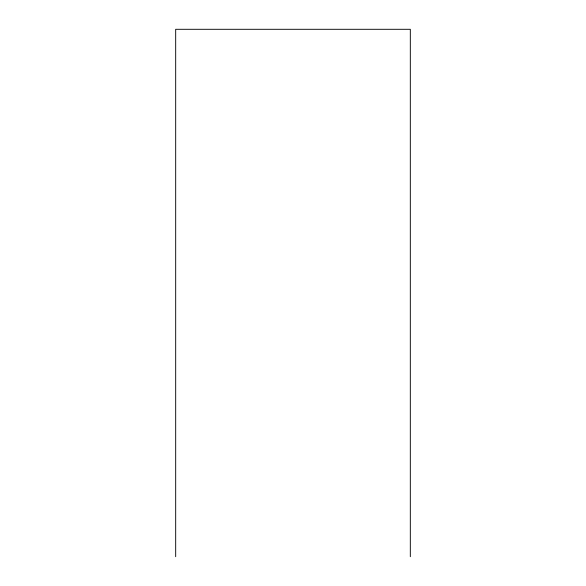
<?xml version="1.0" encoding="UTF-8"?>
<svg xmlns="http://www.w3.org/2000/svg" width="586" height="586" viewBox="0 0 586 586"><rect width="100%" height="100%" fill="white"/><g stroke="black" fill="none" stroke-linecap="round" stroke-linejoin="round"><path stroke-width="0.88" d="M410.317 556.7L410.317 29.3L175.683 29.3L175.683 556.7"/></g></svg>
